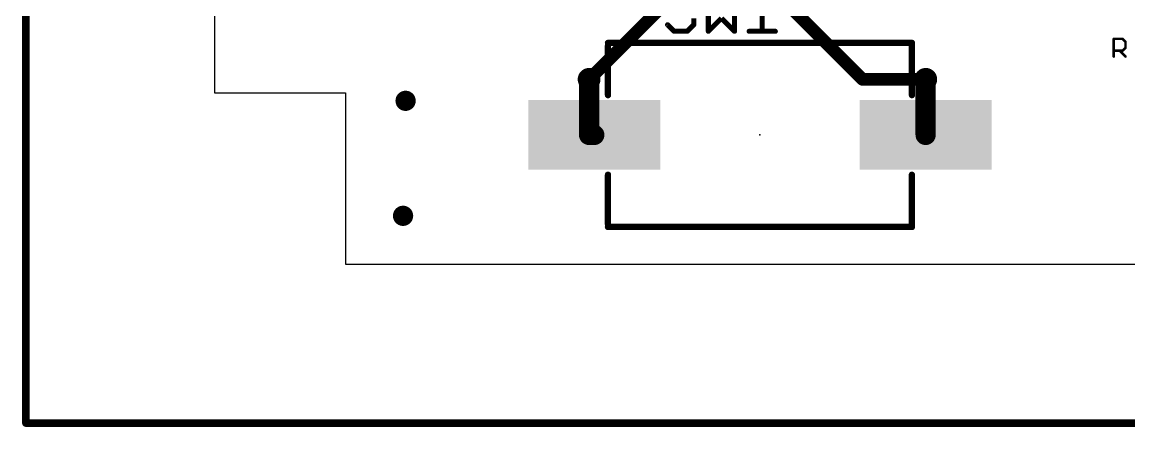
# Model space of a CAD drawing. Extents: x 260.3 to 304.3, y 100 to 124.
# Drawn here: x 260.32 to 282.54, y 99.97 to 108.11 of the extents above; entities that cross this region are included whole.
import ezdxf

# ---------------------------------------------------------------- set-up
doc = ezdxf.new("R2010")
doc.units = 0
for name, color, linetype in [('1', 22, 'CONTINUOUS'), ('16', 175, 'CONTINUOUS'), ('18', 82, 'CONTINUOUS'), ('2', 175, 'CONTINUOUS'), ('20', 7, 'CONTINUOUS'), ('21', 253, 'CONTINUOUS'), ('23', 7, 'CONTINUOUS'), ('25', 253, 'CONTINUOUS')]:
    doc.layers.add(name, color=color, linetype=linetype)

# ---------------------------------------------------------------- blocks, each defined once
blk = doc.blocks.new('RECT')
blk.add_solid([(-0.5, -0.5), (0.5, -0.5), (-0.5, 0.5), (0.5, 0.5)])
blk = doc.blocks.new('ROUNDV')
at = {"const_width": 0.5}
blk.add_lwpolyline([(0, -0.25, 1), (0, 0.25, 1), (0, -0.25)], format="xyb", dxfattribs=at)

msp = doc.modelspace()

# ---------------------------------------------------------------- linework, layer by layer
at = {"layer": '1'}
for points, const_width in [([(260.4008, 100.0506), (260.4008, 123.9012)], 0.1524), ([(271.7038, 105.8418), (271.7038, 106.9594)], 0.4064), ([(278.4578, 106.957), (278.4602, 106.9594)], 0.4064), ([(278.4578, 105.8418), (278.4578, 106.957)], 0.4064), ([(271.8078, 105.8418), (271.7038, 105.8418)], 0.4064), ([(292.0746, 100.0506), (260.4008, 100.0506)], 0.1524)]:
    msp.add_lwpolyline(points, dxfattribs=dict(at, const_width=const_width))
for points, const_width in [([(271.8054, 106.9594, 1), (271.6022, 106.9594)], 0.2032), ([(278.5594, 106.957, 1), (278.3562, 106.957)], 0.2032), ([(278.386, 107.0288, 1), (278.5296, 106.8852)], 0.2032), ([(278.532, 106.8876, 1), (278.3884, 107.0312)], 0.2032), ([(271.7038, 105.9434, 1), (271.7038, 105.7402)], 0.2032), ([(271.8078, 105.7402, 1), (271.8078, 105.9434)], 0.2032), ([(271.6022, 105.8418, 1), (271.8054, 105.8418)], 0.2032), ([(278.3562, 105.8418, 1), (278.5594, 105.8418)], 0.2032), ([(260.4008, 100.0887, 1), (260.4008, 100.0125)], 0.0762), ([(260.3627, 100.0506, 1), (260.4389, 100.0506)], 0.0762)]:
    msp.add_lwpolyline(points, format="xyb", dxfattribs=dict(at, const_width=const_width))
at = {"layer": '16', "const_width": 0.1524}
for points in [[(260.4008, 100.0506), (260.4008, 123.9012)], [(292.0746, 100.0506), (260.4008, 100.0506)]]:
    msp.add_lwpolyline(points, dxfattribs=at)
at = {"layer": '16', "const_width": 0.0762}
for points in [[(260.4008, 100.0887, 1), (260.4008, 100.0125)], [(260.3627, 100.0506, 1), (260.4389, 100.0506)]]:
    msp.add_lwpolyline(points, format="xyb", dxfattribs=at)
at = {"layer": '2'}
for points, const_width in [([(260.4008, 100.0506), (260.4008, 123.9012)], 0.1524), ([(271.7038, 106.9594), (274.32, 109.5756)], 0.254), ([(277.1902, 106.9594), (275.3106, 108.839)], 0.254), ([(278.4602, 106.9594), (277.1902, 106.9594)], 0.254), ([(292.0746, 100.0506), (260.4008, 100.0506)], 0.1524)]:
    msp.add_lwpolyline(points, dxfattribs=dict(at, const_width=const_width))
for points, const_width in [([(271.6589, 107.0043, 1), (271.7487, 106.9145)], 0.127), ([(277.1902, 107.0229, 1), (277.1902, 106.8959)], 0.127), ([(277.1453, 106.9145, 1), (277.2351, 107.0043)], 0.127), ([(278.4602, 106.8959, 1), (278.4602, 107.0229)], 0.127), ([(260.4008, 100.0887, 1), (260.4008, 100.0125)], 0.0762), ([(260.3627, 100.0506, 1), (260.4389, 100.0506)], 0.0762)]:
    msp.add_lwpolyline(points, format="xyb", dxfattribs=dict(at, const_width=const_width))
at = {"layer": '20'}
for p, q in [((264.186, 117.686), (264.186, 106.686)), ((264.186, 106.686), (266.814, 106.686)), ((266.814, 106.686), (266.814, 103.245)), ((266.814, 103.245), (300.814, 103.245))]:
    msp.add_line(p, q, dxfattribs=at)
at = {"layer": '21', "const_width": 0.0635}
for points in [[(272.0828, 107.7236, 1), (272.0828, 107.66)], [(278.1828, 107.66, 1), (278.1828, 107.7236)], [(272.1146, 107.6418, 1), (272.0511, 107.6418)], [(278.2145, 107.6418, 1), (278.151, 107.6418)], [(272.0511, 106.6418, 1), (272.1146, 106.6418)], [(278.151, 106.6418, 1), (278.2145, 106.6418)], [(272.1146, 105.0418, 1), (272.0511, 105.0418)], [(278.2145, 105.0418, 1), (278.151, 105.0418)], [(272.0828, 104.0236, 1), (272.0828, 103.9601)], [(272.0511, 104.0418, 1), (272.1146, 104.0418)], [(278.151, 104.0418, 1), (278.2145, 104.0418)], [(278.1828, 103.9601, 1), (278.1828, 104.0236)]]:
    msp.add_lwpolyline(points, format="xyb", dxfattribs=at)
at = {"layer": '21', "const_width": 0.127}
for points in [[(278.1828, 107.6918), (272.0828, 107.6918)], [(272.0828, 107.6418), (272.0828, 106.6418)], [(278.1828, 107.6418), (278.1828, 106.6418)], [(272.0828, 104.0418), (272.0828, 105.0418)], [(278.1828, 104.0418), (278.1828, 105.0418)], [(272.0828, 103.9918), (278.1828, 103.9918)]]:
    msp.add_lwpolyline(points, dxfattribs=at)
at = {"layer": '23'}
msp.add_point((275.1328, 105.8418), dxfattribs=at)
at = {"layer": '25'}
for points, const_width in [([(274.0972, 108.7127), (274.0972, 107.9246)], 0.1016), ([(274.6226, 107.9246), (274.6226, 108.7127)], 0.1016), ([(275.1784, 108.7127), (275.1784, 107.9246)], 0.1016), ([(273.804, 108.1873), (273.804, 108.0559)], 0.1016), ([(274.0972, 107.9246), (274.3599, 108.1873)], 0.1016), ([(274.3599, 108.1873), (274.6226, 107.9246)], 0.1016), ([(273.4099, 107.9246), (273.2786, 108.0559)], 0.1016), ([(273.6726, 107.9246), (273.4099, 107.9246)], 0.1016), ([(273.804, 108.0559), (273.6726, 107.9246)], 0.1016), ([(274.9158, 107.9246), (275.4411, 107.9246)], 0.1016), ([(282.233, 107.4166), (282.233, 107.7725)], 0.0508), ([(282.233, 107.7725), (282.4109, 107.7725)], 0.0508), ([(282.4109, 107.7725), (282.4703, 107.7132)], 0.0508), ([(282.4703, 107.7132), (282.4703, 107.5945)], 0.0508), ([(282.4109, 107.5352), (282.233, 107.5352)], 0.0508), ([(282.3516, 107.5352), (282.4703, 107.4166)], 0.0508), ([(282.4703, 107.5945), (282.4109, 107.5352)], 0.0508)]:
    msp.add_lwpolyline(points, dxfattribs=dict(at, const_width=const_width))
for points, const_width in [([(273.2966, 108.0739, 1), (273.2606, 108.038)], 0.0508), ([(273.4099, 107.95, 1), (273.4099, 107.8992)], 0.0508), ([(273.392, 107.9066, 1), (273.4279, 107.9426)], 0.0508), ([(273.6547, 107.9426, 1), (273.6906, 107.9066)], 0.0508), ([(273.6726, 107.8992, 1), (273.6726, 107.95)], 0.0508), ([(273.7786, 108.0559, 1), (273.8294, 108.0559)], 0.0508), ([(273.8219, 108.038, 1), (273.786, 108.0739)], 0.0508), ([(274.0792, 107.9426, 1), (274.1151, 107.9066)], 0.0508), ([(274.6046, 107.9066, 1), (274.6405, 107.9426)], 0.0508), ([(274.9158, 107.95, 1), (274.9158, 107.8992)], 0.0508), ([(275.4411, 107.8992, 1), (275.4411, 107.95)], 0.0508), ([(274.0718, 107.9246, 1), (274.1226, 107.9246)], 0.0508), ([(274.5972, 107.9246, 1), (274.648, 107.9246)], 0.0508), ([(275.153, 107.9246, 1), (275.2038, 107.9246)], 0.0508), ([(282.2457, 107.7725, 1), (282.2203, 107.7725)], 0.0254), ([(282.233, 107.7852, 1), (282.233, 107.7598)], 0.0254), ([(282.4199, 107.7815, 1), (282.402, 107.7635)], 0.0254), ([(282.4109, 107.7598, 1), (282.4109, 107.7852)], 0.0254), ([(282.483, 107.7132, 1), (282.4576, 107.7132)], 0.0254), ([(282.4613, 107.7042, 1), (282.4792, 107.7222)], 0.0254), ([(282.233, 107.5479, 1), (282.233, 107.5225)], 0.0254), ([(282.3606, 107.5442, 1), (282.3426, 107.5263)], 0.0254), ([(282.402, 107.5442, 1), (282.4199, 107.5263)], 0.0254), ([(282.4109, 107.5225, 1), (282.4109, 107.5479)], 0.0254), ([(282.4576, 107.5945, 1), (282.483, 107.5945)], 0.0254), ([(282.4792, 107.5856, 1), (282.4613, 107.6035)], 0.0254), ([(282.2203, 107.4166, 1), (282.2457, 107.4166)], 0.0254), ([(282.4613, 107.4076, 1), (282.4792, 107.4256)], 0.0254)]:
    msp.add_lwpolyline(points, format="xyb", dxfattribs=dict(at, const_width=const_width))

# ---------------------------------------------------------------- block references
at = {"layer": '1', "xscale": 2.65, "yscale": 1.4}
for p in [(271.8078, 105.8418), (278.4578, 105.8418)]:
    msp.add_blockref('RECT', p, dxfattribs=at)
at = {"layer": '18'}
for p, xscale, yscale in [((271.7038, 106.9594), 0.4572, 0.4572), ((271.7038, 106.9594), 0.4572, 0.4572), ((271.7038, 106.9594), 0.4064, 0.4064), ((271.7038, 106.9594), 0.4064, 0.4064), ((278.4602, 106.9594), 0.4572, 0.4572), ((278.4602, 106.9594), 0.4572, 0.4572), ((278.4602, 106.9594), 0.4064, 0.4064), ((278.4602, 106.9594), 0.4064, 0.4064), ((268.0208, 106.5276), 0.4064, 0.4064), ((268.0208, 106.5276), 0.4064, 0.4064), ((268.0208, 106.5276), 0.4064, 0.4064), ((268.0208, 106.5276), 0.4064, 0.4064), ((267.97, 104.2162), 0.4064, 0.4064), ((267.97, 104.2162), 0.4064, 0.4064), ((267.97, 104.2162), 0.4064, 0.4064), ((267.97, 104.2162), 0.4064, 0.4064)]:
    msp.add_blockref('ROUNDV', p, dxfattribs=dict(at, xscale=xscale, yscale=yscale))

doc.saveas('drawing.dxf')
